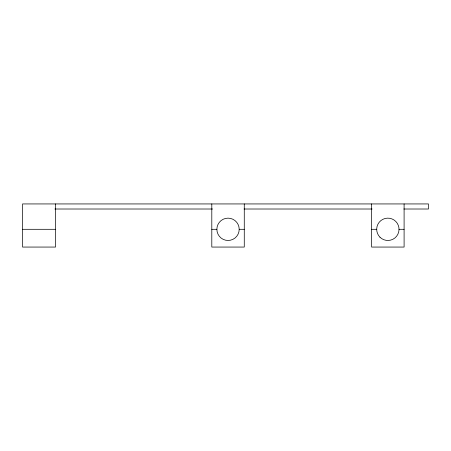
<?xml version="1.0" encoding="UTF-8"?>
<svg xmlns="http://www.w3.org/2000/svg" width="451" height="451" viewBox="0 0 451 451"><rect width="100%" height="100%" fill="white"/><g stroke="black" fill="none" stroke-linecap="round" stroke-linejoin="round"><path stroke-width="0.68" d="M54.898 209.01L212.545 209.01M244.059 209.01L372.109 209.01M403.837 209.01L428.45 209.01L428.45 203.937L22.55 203.937L22.55 247.063L55.529 247.063L55.529 203.937M22.55 229.305L55.529 229.305M211.801 229.305L216.875 229.305A11.162 11.162 0 0 0 228.037 240.468A11.162 11.162 0 0 0 239.199 229.305L244.273 229.305M371.624 229.305L376.698 229.305M399.022 229.305L404.096 229.305M404.096 203.937L404.096 247.063L371.624 247.063L371.624 203.937M244.273 203.937L244.273 247.063L211.801 247.063L211.801 203.937M216.875 229.305A11.162 11.162 0 0 1 228.037 218.143A11.162 11.162 0 0 1 239.199 229.305M379.967 237.198A11.162 11.162 0 0 0 398.645 232.192A11.162 11.162 0 0 0 384.974 218.521A11.162 11.162 0 0 0 379.967 237.198"/></g></svg>
